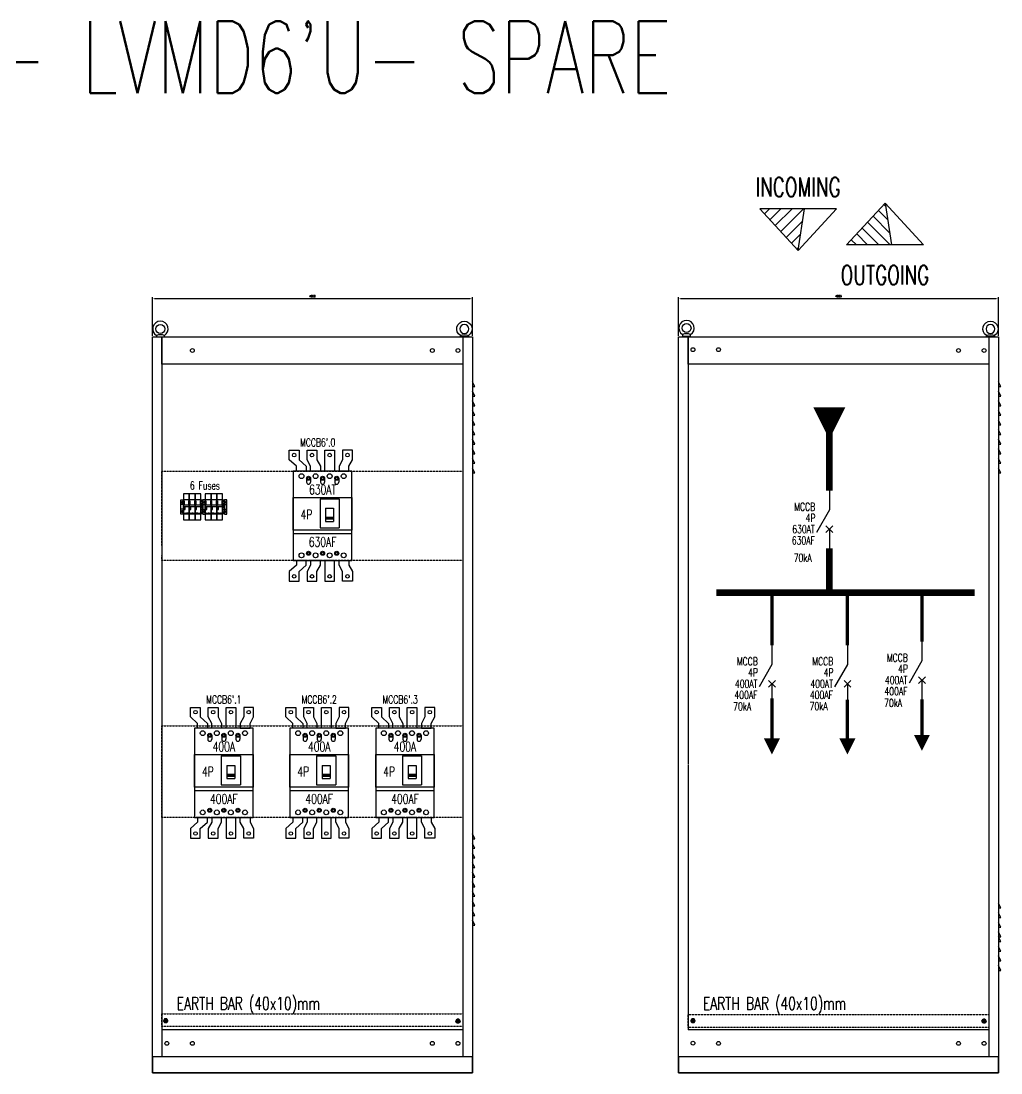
# Model space of a CAD drawing. Extents: x -5343388 to 7033982, y -486386 to 188356.
# Drawn here: x 943100 to 955350, y 148248 to 161396 of the extents above; entities that cross this region are included whole.
import ezdxf
from ezdxf.enums import TextEntityAlignment as Align

# ---------------------------------------------------------------- set-up
doc = ezdxf.new("R2010")
doc.units = 0
doc.header["$MEASUREMENT"] = 0
doc.linetypes.add('HIDDEN', pattern=[0.375, 0.25, -0.125])
for name, color, linetype in [('BOLT', 40, 'Continuous'), ('BUSBAR', 31, 'Continuous'), ('CHANGE', 4, 'Continuous'), ('Dim', 9, 'Continuous'), ('FRAME', 3, 'Continuous'), ('revise', 5, 'Continuous'), ('text', 2, 'Continuous')]:
    doc.layers.add(name, color=color, linetype=linetype)
doc.styles.add('SIMPLEX', font='SIMPLEX.shx', dxfattribs={"width": 0.7})
doc.styles.add('VNI-HELVE-CONDENSE', font='')
doc.styles.get('VNI-HELVE-CONDENSE').set_extended_font_data('VNI-Helve-Condense')
doc.dimstyles.new('STANDARD$0', dxfattribs={"dimscale": 2, "dimtxt": 12, "dimasz": 13, "dimexe": 10, "dimexo": 10, "dimgap": 10, "dimtad": 1, "dimdec": 0, "dimzin": 0, "dimdsep": 46, "dimtxsty": 'VNI-HELVE-CONDENSE', "dimcen": 2, "dimdle": 2, "dimclrd": 1, "dimclre": 1, "dimclrt": 2, "dimadec": 0, "dimazin": 0, "dimtfac": 1, "dimtdec": 0, "dimtofl": 0, "dimtmove": 0, "dimatfit": 3, "dimfxl": 1, "dimtolj": 1, "dimtzin": 0, "dimarcsym": 1})

# ---------------------------------------------------------------- blocks, each defined once
blk = doc.blocks.new('EYE BOLT')
at = {"layer": 'CHANGE'}
blk.add_line((-12.5, 0), (12.5, 0), dxfattribs=at)
at = {"layer": 'CHANGE', "linetype": 'Continuous'}
for p, q in [((12.5, 4.5), (6.1, 7)), ((12.5, 4.5), (6.1, 7)), ((12.5, 0), (12.5, 4.5)), ((12.5, 0), (12.5, 4.5))]:
    blk.add_line(p, q, dxfattribs=at)
blk.add_lwpolyline([(12.5, 0), (12.5, 4.5), (6.1, 7), (-6.1, 7), (-12.5, 4.5), (-12.5, 0)], dxfattribs=at)
blk.add_circle((0, 25), 14, dxfattribs=at)
blk.add_arc((0, 25), 24, 301.3323, 238.6677, dxfattribs=at)
blk = doc.blocks.new('*D411')
at = {"layer": 'DEFPOINTS', "color": 0, "transparency": 16777216}
for p in [(948742, 157928), (944742, 157448), (948742, 157448)]:
    blk.add_point(p, dxfattribs=at)
at = {"layer": 'Dim', "color": 8, "lineweight": -2, "transparency": 16777216}
for p, q in [((944742, 157463), (944742, 157943)), ((944769, 157928), (948715, 157928)), ((948742, 157463), (948742, 157943))]:
    blk.add_line(p, q, dxfattribs=at)
at = {"layer": 'Dim', "color": 8, "transparency": 16777216}
for points in [[(944769, 157932), (944769, 157923), (944742, 157928)], [(948715, 157932), (948715, 157923), (948742, 157928)]]:
    blk.add_solid(points, dxfattribs=at)
at = {"layer": 'Dim', "color": 6, "transparency": 16777216, "insert": (946742, 157956), "char_height": 27, "attachment_point": 5, "style": 'SIMPLEX'}
blk.add_mtext('\\A1;4000', dxfattribs=at)
blk = doc.blocks.new('BOL-12')
at = {"linetype": 'Continuous'}
for p, q in [((-13.4, 0), (13.4, 0)), ((-6, 10.4), (-12, 0)), ((-12, 0), (-6, -10.4)), ((6, 10.4), (-6, 10.4)), ((0, 13.4), (0, -13.4)), ((12, 0), (6, 10.4)), ((6, -10.4), (12, 0)), ((-6, -10.4), (6, -10.4))]:
    blk.add_line(p, q, dxfattribs=at)
for radius in [10.4, 8.39]:
    blk.add_circle((0, 0), radius, dxfattribs=at)
blk = doc.blocks.new('A$C0EF74EEC')
at = {"layer": 'CHANGE'}
for p, q in [((-30, -3.5), (-30, -94.5)), ((-30, -3.5), (30, -3.5)), ((30, -3.5), (30, -94.5)), ((-12.5, -33.5), (12.5, -33.5)), ((-12.5, -33.5), (-12.5, -74.5)), ((12.5, -33.5), (12.5, -74.5)), ((-30, -94.5), (30, -94.5)), ((-12.5, -74.5), (12.5, -74.5))]:
    blk.add_line(p, q, dxfattribs=at)
at = {"layer": 'CHANGE', "const_width": 10}
blk.add_lwpolyline([(-12.5, -64.5), (12.5, -64.5)], dxfattribs=at)
blk = doc.blocks.new('A$C50AB5FA1')
at = {"layer": 'CHANGE'}
blk.add_lwpolyline([(-91.5, 112), (91.5, 112), (91.5, 10), (-91.5, 10)], close=True, dxfattribs=at)
blk.add_blockref('A$C0EF74EEC', (22, 112), dxfattribs=at)
blk = doc.blocks.new('A$C0B0E2ACB')
at = {"layer": 'CHANGE'}
for p, q in [((-50.25, 162.5), (-50.25, 150)), ((-37.75, 162.5), (-37.75, 150)), ((-6.25, 162.5), (-6.25, 150)), ((6.25, 162.5), (6.25, 150)), ((37.75, 162.5), (37.75, 150)), ((50.25, 162.5), (50.25, 150))]:
    blk.add_line(p, q, dxfattribs=at)
at = {"layer": 'CHANGE', "linetype": 'Continuous', "ltscale": 0.4}
blk.add_line((-91.5, -10), (91.5, -10), dxfattribs=at)
blk.add_lwpolyline([(-91.5, -94.25), (91.5, -94.25), (91.5, 184.75), (-91.5, 184.75)], close=True, dxfattribs=at)
at = {"layer": 'CHANGE'}
for centre, radius in [((-66, 169), 7.5), ((-44, 162.5), 6.25), ((-44, 162.5), 6.25), ((-44, 162.5), 3.55), ((-22, 169), 7.5), ((0, 162.5), 6.25), ((0, 162.5), 6.25), ((0, 162.5), 3.55), ((22, 169), 7.5), ((44, 162.5), 6.25), ((44, 162.5), 3.55), ((66, 169), 7.5), ((-66, -78.5), 7.5), ((-44, -72), 6.25), ((-44, -72), 6.25), ((-44, -72), 3.55), ((-22, -78.5), 7.5), ((0, -72), 6.25), ((0, -72), 6.25), ((0, -72), 3.55), ((22, -78.5), 7.5), ((44, -72), 6.25), ((44, -72), 6.25), ((44, -72), 3.55), ((66, -78.5), 7.5)]:
    blk.add_circle(centre, radius, dxfattribs=at)
for centre in [(-44, 150), (0, 150), (44, 150)]:
    blk.add_arc(centre, 6.25, 180, 0, dxfattribs=at)
blk = doc.blocks.new('A$C25310AB9')
at = {"layer": 'CHANGE'}
for name, p in [('A$C0B0E2ACB', (91.5, 94.25)), ('A$C50AB5FA1', (91.5, 84.25))]:
    blk.add_blockref(name, p, dxfattribs=at)
blk = doc.blocks.new('A$C4D155230')
at = {"layer": 'CHANGE'}
for points in [[(-165, 204.5), (-165, 174.5), (-143, 154.5), (-143, 139.5), (-173.5, 139.5), (-173.5, 154.5), (-195.5, 174.5), (-195.5, 204.5), (-165, 204.5)], [(-109.5, 204.5), (-109.5, 174.5), (-98.5, 154.5), (-98.5, 139.5), (-129, 139.5), (-129, 154.5), (-140, 174.5), (-140, 204.5), (-109.5, 204.5)], [(-29, 204.5), (-29, 174.5), (-40, 154.5), (-40, 139.5), (-9.5, 139.5), (-9.5, 154.5), (1.5, 174.5), (1.5, 204.5), (-29, 204.5)], [(-165, -204.5), (-165, -174.5), (-143, -154.5), (-143, -139.5), (-173.5, -139.5), (-173.5, -154.5), (-195.5, -174.5), (-195.5, -204.5), (-165, -204.5)], [(-109.5, -204.5), (-109.5, -174.5), (-98.5, -154.5), (-98.5, -139.5), (-129, -139.5), (-129, -154.5), (-140, -174.5), (-140, -204.5), (-109.5, -204.5)], [(-29, -204.5), (-29, -174.5), (-40, -154.5), (-40, -139.5), (-9.5, -139.5), (-9.5, -154.5), (1.5, -174.5), (1.5, -204.5), (-29, -204.5)]]:
    blk.add_lwpolyline(points, dxfattribs=at)
for points in [[(-84.5, 204.5), (-54, 204.5), (-54, 139.5), (-84.5, 139.5)], [(-84.5, -204.5), (-54, -204.5), (-54, -139.5), (-84.5, -139.5)]]:
    blk.add_lwpolyline(points, close=True, dxfattribs=at)
for centre in [(-180.25, 189.5), (-124.75, 189.5), (-69.25, 189.5), (-13.75, 189.5), (-180.25, -189.5), (-124.75, -189.5), (-69.25, -189.5), (-13.75, -189.5)]:
    blk.add_circle(centre, 5.5, dxfattribs=at)
blk.add_blockref('A$C25310AB9', (-183, -139.5), dxfattribs=at)
at = {"layer": 'text', "style": 'SIMPLEX', "width": 0.7}
blk.add_text('400AF', height=30, dxfattribs=at).set_placement((-91.5, -81.77), align=Align.MIDDLE_CENTER)
blk = doc.blocks.new('A$C09140C5A')
at = {"layer": 'CHANGE'}
blk.add_blockref('A$C4D155230', (183, 0), dxfattribs=at)
at = {"layer": 'text', "style": 'SIMPLEX', "width": 0.7}
for tag, p in [('250A', (91.5, 81.6)), ('4P', (41.7, 3.9))]:
    blk.add_attdef(tag, text='', height=30, dxfattribs=at).set_placement(p, align=Align.MIDDLE)
blk = doc.blocks.new('0')
at = {"layer": 'CHANGE'}
for p, q in [((0, 19), (2, 19)), ((0, 6), (2, 6)), ((18, 5), (0, 5)), ((18, 0), (0, 0)), ((2, 19), (2, 6)), ((5, -8), (5, 0)), ((16, 19), (18, 19)), ((16, 19), (16, 6)), ((16, 6), (18, 6)), ((0, -8), (5, -8)), ((0.5, -1), (4, -1)), ((0.5, -1), (0.5, -7)), ((0.5, -7), (4, -7)), ((4, -7), (4, -1))]:
    blk.add_line(p, q, dxfattribs=at)
for points in [[(0, 23), (18, 23), (18, -23), (0, -23)], [(0, 23), (18, 23), (18, 5), (0, 5)]]:
    blk.add_lwpolyline(points, close=True, dxfattribs=at)
at = {"layer": 'text', "style": 'SIMPLEX', "width": 0.8}
blk.add_text('legrand', height=3, dxfattribs=at).set_placement((2, -21))
blk = doc.blocks.new('fuse')
at = {"layer": 'CHANGE'}
blk.add_lwpolyline([(18, 40.6), (0, 40.6), (0, -40.5), (18, -40.5)], close=True, dxfattribs=at)
blk.add_blockref('0', (0, 0))
blk = doc.blocks.new('End-stopper')
at = {"layer": 'CHANGE', "linetype": 'Continuous'}
for p, q in [((0, 7.5), (8, 7.5)), ((0, -7.5), (8, -7.5))]:
    blk.add_line(p, q, dxfattribs=at)
blk.add_lwpolyline([(0, -22.5), (8, -22.5), (8, 22.5), (0, 22.5)], close=True, dxfattribs=at)
at = {"layer": 'CHANGE', "linetype": 'Continuous', "const_width": 0.1}
for points in [[(6.2, 14.5), (1.8, 14.5)], [(4, 16.7), (4, 12.3)], [(6.2, -14.5), (1.8, -14.5)], [(4, -12.3), (4, -16.7)]]:
    blk.add_lwpolyline(points, dxfattribs=at)
at = {"layer": 'CHANGE', "linetype": 'Continuous'}
for centre, radius in [((4, 14.5), 2.5), ((4, 14.5), 2.2), ((4, -14.5), 2.5), ((4, -14.5), 2.2)]:
    blk.add_circle(centre, radius, dxfattribs=at)
blk = doc.blocks.new('1')
at = {"layer": 'CHANGE', "xscale": -1}
blk.add_blockref('End-stopper', (3089.7, 2178.7), dxfattribs=at)
blk = doc.blocks.new('e-04sqmm')
at = {"layer": 'CHANGE', "linetype": 'ByBlock'}
for p, q in [((6, 20), (0, 20)), ((6, 18), (0, 18)), ((6, 16), (0, 16)), ((6, 3), (0, 3)), ((6, -3), (0, -3)), ((6, -16), (0, -16)), ((6, -18), (0, -18)), ((6, -20), (0, -20))]:
    blk.add_line(p, q, dxfattribs=at)
blk.add_lwpolyline([(0, -21), (6, -21), (6, 21), (0, 21)], close=True, dxfattribs=at)
at = {"layer": 'CHANGE', "linetype": 'ByBlock', "const_width": 1}
for points in [[(1.4, 6.9), (4.6, 10.1)], [(1.4, -10.1), (4.6, -6.9)]]:
    blk.add_lwpolyline(points, dxfattribs=at)
at = {"layer": 'CHANGE', "linetype": 'ByBlock'}
for centre, radius in [((3, 8.5), 2.5), ((3, 0), 1), ((3, -8.5), 2.5)]:
    blk.add_circle(centre, radius, dxfattribs=at)
blk = doc.blocks.new('*D412')
at = {"layer": 'DEFPOINTS', "color": 0, "transparency": 16777216}
for p in [(955319, 157928), (951319, 157448), (955319, 157448)]:
    blk.add_point(p, dxfattribs=at)
at = {"layer": 'Dim', "color": 8, "lineweight": -2, "transparency": 16777216}
for p, q in [((951319, 157463), (951319, 157943)), ((951346, 157928), (955292, 157928)), ((955319, 157463), (955319, 157943))]:
    blk.add_line(p, q, dxfattribs=at)
at = {"layer": 'Dim', "color": 8, "transparency": 16777216}
for points in [[(951346, 157932), (951346, 157923), (951319, 157928)], [(955292, 157932), (955292, 157923), (955319, 157928)]]:
    blk.add_solid(points, dxfattribs=at)
at = {"layer": 'Dim', "color": 6, "transparency": 16777216, "insert": (953319, 157956), "char_height": 27, "attachment_point": 5, "style": 'SIMPLEX'}
blk.add_mtext('\\A1;4000', dxfattribs=at)
blk = doc.blocks.new('CB')
for p, q in [((0, 120), (0, 180)), ((0, 60), (-40, 130)), ((10.6, 109.4), (-10.6, 130.6)), ((-10.6, 109.4), (10.6, 130.6)), ((0, 0), (0, 60))]:
    blk.add_line(p, q)
blk = doc.blocks.new('MCCB630AT')
at = {"layer": 'CHANGE'}
for points in [[(42445.3, 15765.2), (42445.3, 15735.2), (42467.3, 15715.2), (42467.3, 15700.2), (42436.8, 15700.2), (42436.8, 15715.2), (42414.8, 15735.2), (42414.8, 15765.2), (42445.3, 15765.2)], [(42500.8, 15765.2), (42500.8, 15735.2), (42511.8, 15715.2), (42511.8, 15700.2), (42481.3, 15700.2), (42481.3, 15715.2), (42470.3, 15735.2), (42470.3, 15765.2), (42500.8, 15765.2)], [(42581.3, 15765.2), (42581.3, 15735.2), (42570.3, 15715.2), (42570.3, 15700.2), (42600.8, 15700.2), (42600.8, 15715.2), (42611.8, 15735.2), (42611.8, 15765.2), (42581.3, 15765.2)], [(42445.3, 15356.2), (42445.3, 15386.2), (42467.3, 15406.2), (42467.3, 15421.2), (42436.8, 15421.2), (42436.8, 15406.2), (42414.8, 15386.2), (42414.8, 15356.2), (42445.3, 15356.2)], [(42500.8, 15356.2), (42500.8, 15386.2), (42511.8, 15406.2), (42511.8, 15421.2), (42481.3, 15421.2), (42481.3, 15406.2), (42470.3, 15386.2), (42470.3, 15356.2), (42500.8, 15356.2)], [(42581.3, 15356.2), (42581.3, 15386.2), (42570.3, 15406.2), (42570.3, 15421.2), (42600.8, 15421.2), (42600.8, 15406.2), (42611.8, 15386.2), (42611.8, 15356.2), (42581.3, 15356.2)]]:
    blk.add_lwpolyline(points, dxfattribs=at)
for points in [[(42525.8, 15765.2), (42556.3, 15765.2), (42556.3, 15700.2), (42525.8, 15700.2)], [(42525.8, 15356.2), (42556.3, 15356.2), (42556.3, 15421.2), (42525.8, 15421.2)]]:
    blk.add_lwpolyline(points, close=True, dxfattribs=at)
for centre in [(42430.1, 15750.2), (42485.6, 15750.2), (42541.1, 15750.2), (42596.6, 15750.2), (42430.1, 15371.2), (42485.6, 15371.2), (42541.1, 15371.2), (42596.6, 15371.2)]:
    blk.add_circle(centre, 5.5, dxfattribs=at)
blk.add_blockref('A$C25310AB9', (42427.3, 15421.2), dxfattribs=at)
at = {"layer": 'text', "ltscale": 100, "style": 'SIMPLEX', "width": 0.7}
blk.add_text("MCCB6'.0", height=25, dxfattribs=at).set_placement((42503.6, 15789.7), align=Align.MIDDLE_CENTER)
at = {"layer": 'text', "style": 'SIMPLEX', "width": 0.7}
blk.add_text('630AF', height=30, dxfattribs=at).set_placement((42518.8, 15478.9), align=Align.MIDDLE_CENTER)
for tag, p in [('630A', (42518.8, 15642.3)), ('4P', (42468.3, 15564.6))]:
    blk.add_attdef(tag, text='', height=30, dxfattribs=at).set_placement(p, align=Align.MIDDLE)

msp = doc.modelspace()

# ---------------------------------------------------------------- hatches: boundary and pattern name
at = {"layer": 'CHANGE', "linetype": 'Continuous'}
h = msp.add_hatch(dxfattribs=at)
h.set_pattern_fill('ANSI31', color=256, scale=800, angle=720, style=0)
h.set_pattern_definition([(315, (938214.85, 196128.51), (-70.71068, -70.71068), [])])
h.paths.add_polyline_path([(953981.04811, 158597.82751), (953901.04811, 159117.82751), (953421.04811, 158597.82751)])
h = msp.add_hatch(dxfattribs=at)
h.set_pattern_fill('ANSI31', color=256, scale=800, angle=720, style=0)
h.set_pattern_definition([(45, (937128.47, 121518.85), (-70.71068, 70.71068), [])])
h.paths.add_polyline_path([(952894.67138, 159049.5305), (952814.67138, 158529.5305), (952334.67138, 159049.5305)])

# ---------------------------------------------------------------- linework, layer by layer
at = {"layer": 'BUSBAR'}
for points in [[(953204.75178, 156167.86817, 0, 400, 0), (953204.75178, 156567.86817, 640, 640, 0)], [(953204.75178, 156167.86817, 0, 200, 0), (953204.75178, 156367.86817, 320, 320, 0)], [(953204.75178, 156167.86817, 0, 200, 0), (953204.75178, 156367.86817, 320, 320, 0)], [(951790.63876, 154250.98859, 80, 80, 0), (955021.12345, 154250.98859, 0, 0, 0)], [(952487.54064, 152228.28704, 0, 200, 0), (952487.54064, 152428.28704, 320, 320, 0)], [(953430.80051, 152228.28704, 0, 200, 0), (953430.80051, 152428.28704, 320, 320, 0)], [(954362.69589, 152273.69531, 0, 200, 0), (954362.69589, 152473.69531, 320, 320, 0)]]:
    msp.add_lwpolyline(points, format="xyseb", dxfattribs=at)
for points, const_width in [([(953204.75178, 155524.27686), (953204.75178, 156402.63245)], 80), ([(953204.75178, 154804.27686), (953204.75178, 154250.98859)], 80), ([(952487.54064, 153592.64664), (952487.54064, 154250.98859)], 40), ([(953430.80051, 153592.64664), (953430.80051, 154250.98859)], 40), ([(954362.69589, 153638.05491), (954362.69589, 154250.98859)], 40), ([(952487.54064, 152928.38242), (952487.54064, 152428.28704)], 40), ([(953430.80051, 152912.89116), (953430.80051, 152428.28704)], 40), ([(954362.69589, 152918.05491), (954362.69589, 152473.69531)], 40)]:
    msp.add_lwpolyline(points, dxfattribs=dict(at, const_width=const_width))
at = {"layer": 'BUSBAR', "linetype": 'HIDDEN'}
for points in [[(948621.69566, 148827.55939), (944861.69566, 148827.55939), (944861.69566, 148987.55939), (948621.69566, 148987.55939)], [(955199.44098, 148816.55939), (951439.44098, 148816.55939), (951439.44098, 148976.55939), (955199.44098, 148976.55939)]]:
    msp.add_lwpolyline(points, close=True, dxfattribs=at)
at = {"layer": 'CHANGE', "linetype": 'Continuous'}
for p, q in [((953901.04811, 159117.82751), (953981.04811, 158597.82751)), ((952813.67814, 158530.6065), (952893.67814, 159050.6065))]:
    msp.add_line(p, q, dxfattribs=at)
for points in [[(954381.04811, 158597.82751), (953421.04811, 158597.82751), (953901.04811, 159117.82751), (953901.04811, 159117.82751)], [(953294.67138, 159049.5305), (952334.67138, 159049.5305), (952814.67138, 158529.5305), (952814.67138, 158529.5305)]]:
    msp.add_lwpolyline(points, close=True, dxfattribs=at)
at = {"layer": 'CHANGE', "linetype": 'ByBlock'}
for points in [[(948741.69566, 156827.55939), (948772.69804, 156827.55939), (948741.69566, 156887.55939)], [(948741.69566, 156827.55939), (948772.69804, 156827.55939), (948741.69566, 156887.55939)], [(955319.44098, 156827.55939), (955350.44335, 156827.55939), (955319.44098, 156887.55939)], [(955319.44098, 156827.55939), (955350.44335, 156827.55939), (955319.44098, 156887.55939)], [(948741.69566, 156707.55939), (948772.69804, 156707.55939), (948741.69566, 156767.55939)], [(948741.69566, 156707.55939), (948772.69804, 156707.55939), (948741.69566, 156767.55939)], [(955319.44098, 156707.55939), (955350.44335, 156707.55939), (955319.44098, 156767.55939)], [(955319.44098, 156707.55939), (955350.44335, 156707.55939), (955319.44098, 156767.55939)], [(948741.69566, 156587.55939), (948772.69804, 156587.55939), (948741.69566, 156647.55939)], [(948741.69566, 156587.55939), (948772.69804, 156587.55939), (948741.69566, 156647.55939)], [(955319.44098, 156587.55939), (955350.44335, 156587.55939), (955319.44098, 156647.55939)], [(955319.44098, 156587.55939), (955350.44335, 156587.55939), (955319.44098, 156647.55939)], [(948741.69566, 156467.55939), (948772.69804, 156467.55939), (948741.69566, 156527.55939)], [(948741.69566, 156467.55939), (948772.69804, 156467.55939), (948741.69566, 156527.55939)], [(955319.44098, 156467.55939), (955350.44335, 156467.55939), (955319.44098, 156527.55939)], [(955319.44098, 156467.55939), (955350.44335, 156467.55939), (955319.44098, 156527.55939)], [(948741.69566, 156347.55939), (948772.69804, 156347.55939), (948741.69566, 156407.55939)], [(948741.69566, 156347.55939), (948772.69804, 156347.55939), (948741.69566, 156407.55939)], [(955319.44098, 156347.55939), (955350.44335, 156347.55939), (955319.44098, 156407.55939)], [(955319.44098, 156347.55939), (955350.44335, 156347.55939), (955319.44098, 156407.55939)], [(948741.69566, 156227.55939), (948772.69804, 156227.55939), (948741.69566, 156287.55939)], [(948741.69566, 156227.55939), (948772.69804, 156227.55939), (948741.69566, 156287.55939)], [(955319.44098, 156227.55939), (955350.44335, 156227.55939), (955319.44098, 156287.55939)], [(955319.44098, 156227.55939), (955350.44335, 156227.55939), (955319.44098, 156287.55939)], [(948741.69566, 156107.55939), (948772.69804, 156107.55939), (948741.69566, 156167.55939)], [(948741.69566, 156107.55939), (948772.69804, 156107.55939), (948741.69566, 156167.55939)], [(955319.44098, 156107.55939), (955350.44335, 156107.55939), (955319.44098, 156167.55939)], [(955319.44098, 156107.55939), (955350.44335, 156107.55939), (955319.44098, 156167.55939)], [(948741.69566, 155987.55939), (948772.69804, 155987.55939), (948741.69566, 156047.55939)], [(948741.69566, 155987.55939), (948772.69804, 155987.55939), (948741.69566, 156047.55939)], [(955319.44098, 155987.55939), (955350.44335, 155987.55939), (955319.44098, 156047.55939)], [(955319.44098, 155987.55939), (955350.44335, 155987.55939), (955319.44098, 156047.55939)], [(948741.69566, 155867.55939), (948772.69804, 155867.55939), (948741.69566, 155927.55939)], [(948741.69566, 155867.55939), (948772.69804, 155867.55939), (948741.69566, 155927.55939)], [(955319.44098, 155867.55939), (955350.44335, 155867.55939), (955319.44098, 155927.55939)], [(955319.44098, 155867.55939), (955350.44335, 155867.55939), (955319.44098, 155927.55939)], [(948741.69566, 155747.55939), (948772.69804, 155747.55939), (948741.69566, 155807.55939)], [(948741.69566, 155747.55939), (948772.69804, 155747.55939), (948741.69566, 155807.55939)], [(955319.44098, 155747.55939), (955350.44335, 155747.55939), (955319.44098, 155807.55939)], [(955319.44098, 155747.55939), (955350.44335, 155747.55939), (955319.44098, 155807.55939)], [(948741.69566, 151175.50887), (948772.69804, 151175.50887), (948741.69566, 151235.50887)], [(948741.69566, 151175.50887), (948772.69804, 151175.50887), (948741.69566, 151235.50887)], [(948741.69566, 151055.50887), (948772.69804, 151055.50887), (948741.69566, 151115.50887)], [(948741.69566, 151055.50887), (948772.69804, 151055.50887), (948741.69566, 151115.50887)], [(948741.69566, 150935.50887), (948772.69804, 150935.50887), (948741.69566, 150995.50887)], [(948741.69566, 150935.50887), (948772.69804, 150935.50887), (948741.69566, 150995.50887)], [(948741.69566, 150815.50887), (948772.69804, 150815.50887), (948741.69566, 150875.50887)], [(948741.69566, 150815.50887), (948772.69804, 150815.50887), (948741.69566, 150875.50887)], [(948741.69566, 150695.50887), (948772.69804, 150695.50887), (948741.69566, 150755.50887)], [(948741.69566, 150695.50887), (948772.69804, 150695.50887), (948741.69566, 150755.50887)], [(948741.69566, 150575.50887), (948772.69804, 150575.50887), (948741.69566, 150635.50887)], [(948741.69566, 150575.50887), (948772.69804, 150575.50887), (948741.69566, 150635.50887)], [(948741.69566, 150455.50887), (948772.69804, 150455.50887), (948741.69566, 150515.50887)], [(948741.69566, 150455.50887), (948772.69804, 150455.50887), (948741.69566, 150515.50887)], [(948741.69566, 150335.50887), (948772.69804, 150335.50887), (948741.69566, 150395.50887)], [(948741.69566, 150335.50887), (948772.69804, 150335.50887), (948741.69566, 150395.50887)], [(955319.44098, 150309.85178), (955350.44335, 150309.85178), (955319.44098, 150369.85178)], [(955319.44098, 150309.85178), (955350.44335, 150309.85178), (955319.44098, 150369.85178)], [(948741.69566, 150215.50887), (948772.69804, 150215.50887), (948741.69566, 150275.50887)], [(948741.69566, 150215.50887), (948772.69804, 150215.50887), (948741.69566, 150275.50887)], [(948741.69566, 150095.50887), (948772.69804, 150095.50887), (948741.69566, 150155.50887)], [(948741.69566, 150095.50887), (948772.69804, 150095.50887), (948741.69566, 150155.50887)], [(955319.44098, 150189.85178), (955350.44335, 150189.85178), (955319.44098, 150249.85178)], [(955319.44098, 150189.85178), (955350.44335, 150189.85178), (955319.44098, 150249.85178)], [(955319.44098, 150069.85178), (955350.44335, 150069.85178), (955319.44098, 150129.85178)], [(955319.44098, 150069.85178), (955350.44335, 150069.85178), (955319.44098, 150129.85178)], [(955319.44098, 149949.85178), (955350.44335, 149949.85178), (955319.44098, 150009.85178)], [(955319.44098, 149949.85178), (955350.44335, 149949.85178), (955319.44098, 150009.85178)], [(955319.44098, 149889.85178), (955350.44335, 149889.85178), (955319.44098, 149949.85178)], [(955319.44098, 149889.85178), (955350.44335, 149889.85178), (955319.44098, 149949.85178)], [(955319.44098, 149769.85178), (955350.44335, 149769.85178), (955319.44098, 149829.85178)], [(955319.44098, 149769.85178), (955350.44335, 149769.85178), (955319.44098, 149829.85178)], [(955319.44098, 149649.85178), (955350.44335, 149649.85178), (955319.44098, 149709.85178)], [(955319.44098, 149649.85178), (955350.44335, 149649.85178), (955319.44098, 149709.85178)], [(955319.44098, 149529.85178), (955350.44335, 149529.85178), (955319.44098, 149589.85178)], [(955319.44098, 149529.85178), (955350.44335, 149529.85178), (955319.44098, 149589.85178)]]:
    msp.add_lwpolyline(points, dxfattribs=at)
at = {"layer": 'FRAME'}
for p, q in [((944861.69566, 157447.55939), (944861.69566, 154895.68742)), ((948621.69566, 157447.55939), (948621.69566, 154895.68742)), ((951439.44098, 157447.55939), (951439.44098, 152103.28215)), ((955199.44098, 157447.55939), (955199.44098, 152095.68742)), ((944861.69566, 154895.68742), (944861.69566, 148447.55939)), ((948621.69566, 154895.68742), (948621.69566, 148447.55939)), ((951439.44098, 152095.68742), (951439.44098, 148787.55939)), ((955199.44098, 152095.68742), (955199.44098, 148447.55939)), ((948621.69566, 148787.55939), (944861.69566, 148787.55939)), ((955199.44098, 148787.55939), (951439.44098, 148787.55939))]:
    msp.add_line(p, q, dxfattribs=at)
for points in [[(944741.69566, 154895.68742), (944741.69566, 157447.55939), (948741.69566, 157447.55939), (948741.69566, 154895.68742)], [(951319.44098, 152095.68742), (951319.44098, 157447.55939), (955319.44098, 157447.55939), (955319.44098, 152095.68742)], [(948741.69566, 154895.68742), (948741.69566, 148247.55939), (944741.69566, 148247.55939), (944741.69566, 154895.68742)], [(955319.44098, 152095.68742), (955319.44098, 148247.55939), (951319.44098, 148247.55939), (951319.44098, 152095.68742)]]:
    msp.add_lwpolyline(points, dxfattribs=at)
for points in [[(948621.69566, 157107.55939), (944861.69566, 157107.55939), (944861.69566, 157447.55939), (948621.69566, 157447.55939)], [(955199.44098, 157107.55939), (951439.44098, 157107.55939), (951439.44098, 157447.55939), (955199.44098, 157447.55939)], [(948741.69566, 148447.55939), (944741.69566, 148447.55939), (944741.69566, 148247.55939), (948741.69566, 148247.55939)], [(955319.44098, 148447.55939), (951319.44098, 148447.55939), (951319.44098, 148247.55939), (955319.44098, 148247.55939)]]:
    msp.add_lwpolyline(points, close=True, dxfattribs=at)
at = {"layer": 'FRAME', "linetype": 'HIDDEN'}
msp.add_lwpolyline([(944861.69566, 154838.77884), (944861.69566, 155770.52215), (948621.69566, 155770.52215), (948621.69566, 154654.52215), (944861.69566, 154654.52215), (944861.69566, 154713.72127)], dxfattribs=at)
msp.add_lwpolyline([(944861.69566, 152587.60383), (948621.69566, 152587.60383), (948621.69566, 151441.60383), (944861.69566, 151441.60383)], close=True, dxfattribs=at)
at = {"layer": 'FRAME'}
for centre in [(945241.69566, 157277.55941), (948241.69566, 157277.55937), (948561.69566, 157277.55937), (951499.44098, 157288.38997), (951819.44098, 157288.38997), (954819.44098, 157277.55937), (955139.44098, 157277.55937), (944921.69566, 148617.55941), (945241.69566, 148617.55941), (948241.69566, 148617.55941), (948561.69566, 148617.55941), (951499.44098, 148620.64927), (951819.44098, 148617.55941), (954819.44098, 148617.55941), (955139.44098, 148617.55941)]:
    msp.add_circle(centre, 24, dxfattribs=at)

# ---------------------------------------------------------------- block references
at = {"yscale": 4, "zscale": 4}
for p, xscale in [((951419.44098, 157458.38995), 4), ((944841.69566, 157447.55939), 4), ((948641.69566, 157447.55939), -4), ((955219.44098, 157447.55939), -4)]:
    msp.add_blockref('EYE BOLT', p, dxfattribs=dict(at, xscale=xscale))
at = {"layer": 'BOLT'}
for p, xscale, yscale, zscale in [((944908.48878, 148899.64925), 2.240000000223517, 2.240000000223517, 2.240000000223517), ((948561.69566, 148896.52131), -2.240000000223517, 2.239999999990687, 2.24), ((951499.44098, 148899.64925), 2.240000000223517, 2.240000000223517, 2.240000000223517), ((955139.44098, 148896.55939), -2.240000000223517, 2.239999999990687, 2.24)]:
    msp.add_blockref('BOL-12', p, dxfattribs=dict(at, xscale=xscale, yscale=yscale, zscale=zscale))
at = {"layer": 'CHANGE', "xscale": 3.996962308883667, "yscale": 3.996962308883667, "zscale": 3.996962308883667}
for p in [(945130.90535, 155322.76584), (945202.85065, 155322.76584), (945274.79594, 155322.76584), (945402.74124, 155322.76584), (945474.68653, 155322.76584), (945546.63183, 155322.76584)]:
    msp.add_blockref('fuse', p, dxfattribs=at)
at = {"layer": 'CHANGE', "xscale": -4, "yscale": 4, "zscale": 4, "rotation": 180}
for p in [(953204.75178, 155524.27686), (952487.54064, 153592.64664), (953430.80051, 153592.64664), (954362.69589, 153638.05491)]:
    msp.add_blockref('CB', p, dxfattribs=at)
at = {"layer": 'CHANGE', "linetype": 'Continuous', "yscale": 4, "zscale": 4}
for p, xscale in [((932772.29403, 146608.2308), 4), ((957729.35259, 146606.42401), -4), ((958001.18847, 146608.23096), -4)]:
    msp.add_blockref('1', p, dxfattribs=dict(at, xscale=xscale))
at = {"layer": 'Dim', "linetype": 'Continuous', "xscale": 4, "yscale": 4, "zscale": 4}
for p in [(945346.74125, 155322.76584), (945618.57714, 155322.76584)]:
    msp.add_blockref('e-04sqmm', p, dxfattribs=at)
for p in [(945268.82318, 151999.60383), (946461.12592, 151999.60383), (947533.56959, 151999.60383)]:
    msp.add_blockref('A$C09140C5A', p, dxfattribs=at).add_auto_attribs({'4P': '4P', '250A': '400A'})
at = {"layer": 'revise', "linetype": 'Continuous', "xscale": 4, "yscale": 4, "zscale": 4}
msp.add_blockref('MCCB630AT', (776794.42896, 92969.79266), dxfattribs=at).add_auto_attribs({'4P': '4P', '630A': '630AT'})

# ---------------------------------------------------------------- texts
at = {"layer": 'text', "ltscale": 100, "style": 'SIMPLEX', "width": 0.7}
for s, height, p in [("LV PANEL BOARD- LVMD6'U- SPARE", 900, (943368.39196, 160945.98295)), ('6 Fuses', 100, (945397.70439, 155590.70041)), ("MCCB6'.1", 100, (945634.82318, 152915.80883)), ("MCCB6'.2", 100, (946827.12592, 152915.80883)), ("MCCB6'.3", 100, (947838.56959, 152915.80883))]:
    msp.add_text(s, height=height, dxfattribs=at).set_placement(p, align=Align.MIDDLE_CENTER)
at = {"layer": 'text', "style": 'SIMPLEX', "width": 0.7}
for s, height, p in [('INCOMING', 240, (952813.67814, 159320.82072)), ('OUTGOING', 240, (953900.05488, 158221.12032)), ('EARTH BAR (40x10)mm', 160, (945941.69566, 149105.55939)), ('EARTH BAR (40x10)mm', 160, (952519.44098, 149105.55939))]:
    msp.add_text(s, height=height, dxfattribs=at).set_placement(p, align=Align.MIDDLE)
for s, p in [('MCCB', (953027.10504, 155324.48561)), ('630AT', (953023.7717, 155044.48561)), ('630AF', (953023.7717, 154904.48561)), ('70kA', (952984.8627, 154687.27232, -20)), ('MCCB', (952309.89389, 153392.85539)), ('MCCB', (953253.15376, 153392.85539)), ('MCCB', (954185.04915, 153438.26367)), ('400AT', (954181.71581, 153158.26367)), ('400AT', (952306.56056, 153112.85539)), ('400AT', (953249.82043, 153112.85539)), ('400AF', (954181.71581, 153018.26367)), ('400AF', (952306.56056, 152972.85539)), ('400AF', (953249.82043, 152972.85539)), ('70kA', (954115.04915, 152872.42795)), ('70kA', (952228.21344, 152828.87711)), ('70kA', (953183.15376, 152831.39191))]:
    msp.add_text(s, height=100, dxfattribs=at).set_placement(p, align=Align.MIDDLE_RIGHT)
for p in [(952907.70436, 155184.48561), (954065.64847, 153298.26367), (952190.49322, 153252.85539), (953133.75309, 153252.85539)]:
    msp.add_text('4P', height=100, dxfattribs=at).set_placement(p, align=Align.MIDDLE_LEFT)

# ---------------------------------------------------------------- dimensions: what is measured, and where the dimension line sits
at = {"layer": 'Dim'}
for base, p1, p2, picture, middle in [((948741.69566, 157927.55939), (944741.69566, 157447.55939), (948741.69566, 157447.55939), '*D411', (946741.69566, 157956.05939)), ((955319.44098, 157927.55939), (951319.44098, 157447.55939), (955319.44098, 157447.55939), '*D412', (953319.44098, 157956.05939))]:
    dim = msp.add_linear_dim(base=base, p1=p1, p2=p2, dimstyle='STANDARD$0', override={"dimscale": 1.5, "dimtxt": 18, "dimasz": 18, "dimtxsty": 'SIMPLEX', "dimclrd": 8, "dimclre": 8, "dimclrt": 6, "dimtmove": 1}, dxfattribs=at)
    dim.commit()
    dim.dimension.update_dxf_attribs({"geometry": picture, "text_midpoint": middle})

doc.saveas('drawing.dxf')
